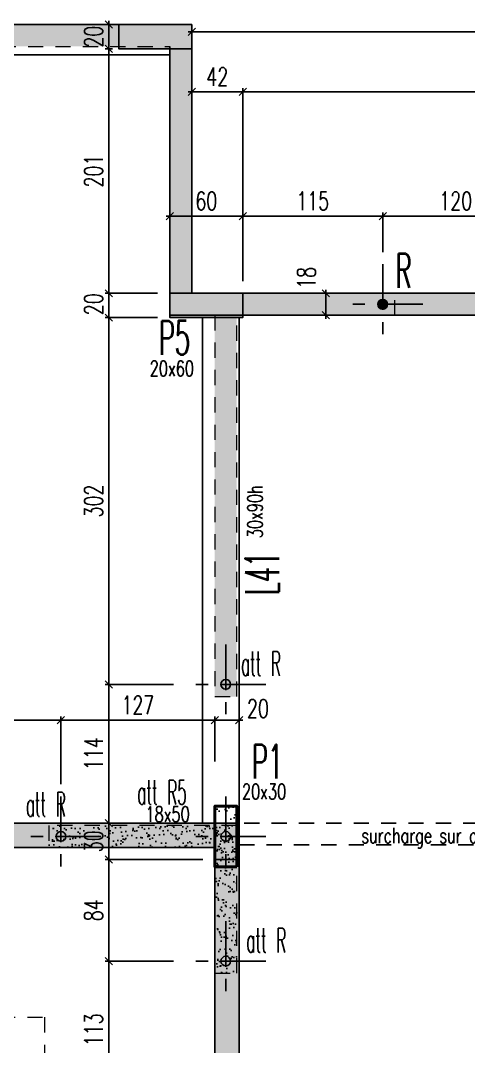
# Model space of a CAD drawing. Extents: x 308 to 437, y -199 to -146.
# Drawn here: x 409.31 to 412.99, y -173.26 to -164.83 of the extents above; entities that cross this region are included whole.
import ezdxf

# ---------------------------------------------------------------- set-up
doc = ezdxf.new("R2010")
doc.units = 0
doc.header["$LTSCALE"] = 0.5
doc.header["$MEASUREMENT"] = 0
for name, pattern in [('AXES2', [1.125, 0.75, -0.125, 0.125, -0.125]), ('CACHE', [0.375, 0.25, -0.125]), ('DISCONTINU2', [0.375, 0.25, -0.125])]:
    doc.linetypes.add(name, pattern=pattern)
doc.layers.get('DEFPOINTS').update_dxf_attribs({"linetype": 'CONTINUOUS'})
for name, color, linetype in [('AXES', 6, 'AXES2'), ('COTATION', 7, 'CONTINUOUS'), ('MURS', 3, 'CONTINUOUS'), ('POCHAGE', 254, 'CONTINUOUS'), ('POTEAUX', 1, 'CONTINUOUS'), ('POUTRES', 2, 'CONTINUOUS'), ('RAID', 1, 'CONTINUOUS'), ('RDC', 7, 'DISCONTINU2'), ('REPERAGE', 4, 'CONTINUOUS'), ('REPERE-POT', 4, 'CONTINUOUS'), ('REPERE-POUT', 4, 'CONTINUOUS'), ('REPERE-RAID', 4, 'CONTINUOUS'), ('TPFI cloisonsSAAD', 4, 'CONTINUOUS')]:
    doc.layers.add(name, color=color, linetype=linetype)
doc.layers.add('TPFI poteaux', color=1, linetype='CONTINUOUS', lineweight=40)
doc.styles.add('ROMANS8', font='romans.shx', dxfattribs={"width": 0.7})
doc.styles.get("Standard").update_dxf_attribs({"font": 'txt.shx'})
doc.dimstyles.new('COT50 cm', dxfattribs={"dimtxt": 0.15, "dimasz": 0.06, "dimexe": 0.03, "dimexo": 0.1, "dimgap": 0.05, "dimtad": 1, "dimdec": 0, "dimlfac": 100, "dimzin": 0, "dimdsep": 46, "dimtxsty": 'ROMANS8', "dimblk1": 'OBLIQUE', "dimblk2": 'OBLIQUE', "dimsah": 1, "dimcen": 0.03, "dimdle": 0.03, "dimclrt": 1, "dimadec": 0, "dimazin": 0, "dimtfac": 1, "dimtdec": 0, "dimtmove": 0, "dimatfit": 3, "dimfxl": 0, "dimtolj": 1, "dimtzin": 0, "dimlwd": -1, "dimlwe": -1, "dimarcsym": 0})
pattern_1 = [(37.5, (-167.69736, -4e-07), (-0.004409535, 0.134877664), [0, -0.1064, 0, -0.119, 0, -0.11375]), (7.5, (-167.69736, -4e-07), (0.12388437, 0.197550225), [0, -0.0574, 0, -0.0959, 0, -0.03675]), (327.5, (-167.78346, -4e-07), (0.21798993, 0.000396134), [0, -0.035, 0, -0.126, 0, -0.1645]), (317.5, (-167.78346, -4e-07), (0.21042886, 0.06143729), [0, -0.0175, 0, -0.0826, 0, -0.0945])]
pattern_2 = [(37.5, (-513.79323, 160.44126), (-0.004409535, 0.134877664), [0, -0.1064, 0, -0.119, 0, -0.11375]), (7.5, (-513.79323, 160.44126), (0.12388437, 0.197550225), [0, -0.0574, 0, -0.0959, 0, -0.03675]), (327.5, (-513.87933, 160.44126), (0.21798993, 0.000396134), [0, -0.035, 0, -0.126, 0, -0.1645]), (317.5, (-513.87933, 160.44126), (0.21042886, 0.06143729), [0, -0.0175, 0, -0.0826, 0, -0.0945])]

# ---------------------------------------------------------------- blocks, each defined once
blk = doc.blocks.new('_Oblique')
at = {"layer": 'COTATION', "color": 0, "lineweight": -2}
blk.add_line((-0.5, -0.5), (0.5, 0.5), dxfattribs=at)
blk = doc.blocks.new('*D855')
at = {"layer": 'COTATION', "color": 0, "transparency": 16777216}
for p, q in [((410.0899, -162.0222), (410.7497, -162.0222)), ((410.1199, -163.0222), (410.1199, -161.9922)), ((410.7197, -163.0222), (410.7197, -161.9922))]:
    blk.add_line(p, q, dxfattribs=at)
at = {"layer": 'DEFPOINTS', "color": 0, "transparency": 16777216}
for p in [(410.7197, -162.0222), (410.1199, -163.777), (410.7197, -164.8613)]:
    blk.add_point(p, dxfattribs=at)
at = {"layer": 'COTATION', "color": 0, "transparency": 16777216, "xscale": 0.06, "yscale": 0.06, "zscale": 0.06, "rotation": 180}
blk.add_blockref('_Oblique', (410.1199, -162.0222), dxfattribs=at)
at = {"layer": 'COTATION', "color": 0, "transparency": 16777216, "xscale": 0.06, "yscale": 0.06, "zscale": 0.06}
blk.add_blockref('_Oblique', (410.7197, -162.0222), dxfattribs=at)
at = {"layer": 'COTATION', "color": 1, "transparency": 16777216, "insert": (410.4198, -161.8972), "char_height": 0.15, "attachment_point": 5, "style": 'ROMANS8'}
blk.add_mtext('\\A1;60', dxfattribs=at)
blk = doc.blocks.new('*D856')
at = {"layer": 'COTATION', "color": 0, "transparency": 16777216}
for p, q in [((410.7199, -166.0259), (410.7199, -165.3855)), ((411.1397, -166.4155), (411.1397, -165.3855)), ((410.6899, -165.4155), (411.1697, -165.4155))]:
    blk.add_line(p, q, dxfattribs=at)
at = {"layer": 'DEFPOINTS', "color": 0, "transparency": 16777216}
for p in [(411.1397, -165.4155), (410.7199, -166.1259), (411.1397, -166.5596)]:
    blk.add_point(p, dxfattribs=at)
at = {"layer": 'COTATION', "color": 0, "transparency": 16777216, "xscale": 0.06, "yscale": 0.06, "zscale": 0.06, "rotation": 180}
blk.add_blockref('_Oblique', (410.7199, -165.4155), dxfattribs=at)
at = {"layer": 'COTATION', "color": 0, "transparency": 16777216, "xscale": 0.06, "yscale": 0.06, "zscale": 0.06}
blk.add_blockref('_Oblique', (411.1397, -165.4155), dxfattribs=at)
at = {"layer": 'COTATION', "color": 1, "transparency": 16777216, "insert": (410.9298, -165.2905), "char_height": 0.15, "attachment_point": 5, "style": 'ROMANS8'}
blk.add_mtext('\\A1;42', dxfattribs=at)
blk = doc.blocks.new('*D857')
at = {"layer": 'COTATION', "color": 0, "transparency": 16777216}
for p, q in [((411.1397, -166.4155), (411.1397, -165.3855)), ((416.9892, -166.4155), (416.9892, -165.3855)), ((411.1097, -165.4155), (417.0192, -165.4155))]:
    blk.add_line(p, q, dxfattribs=at)
at = {"layer": 'DEFPOINTS', "color": 0, "transparency": 16777216}
for p in [(416.9892, -165.4155), (411.1397, -166.5596), (416.9892, -167.0713)]:
    blk.add_point(p, dxfattribs=at)
at = {"layer": 'COTATION', "color": 0, "transparency": 16777216, "xscale": 0.06, "yscale": 0.06, "zscale": 0.06, "rotation": 180}
blk.add_blockref('_Oblique', (411.1397, -165.4155), dxfattribs=at)
at = {"layer": 'COTATION', "color": 0, "transparency": 16777216, "xscale": 0.06, "yscale": 0.06, "zscale": 0.06}
blk.add_blockref('_Oblique', (416.9892, -165.4155), dxfattribs=at)
at = {"layer": 'COTATION', "color": 1, "transparency": 16777216, "insert": (414.0644, -165.2905), "char_height": 0.15, "attachment_point": 5, "style": 'ROMANS8'}
blk.add_mtext('\\A1;585', dxfattribs=at)
blk = doc.blocks.new('*D883')
at = {"layer": 'COTATION', "color": 0, "transparency": 16777216}
for p, q in [((403.9399, -161.5963), (410.7497, -161.5963)), ((403.9699, -162.5963), (403.9699, -161.5663)), ((410.7197, -162.5963), (410.7197, -161.5663))]:
    blk.add_line(p, q, dxfattribs=at)
at = {"layer": 'DEFPOINTS', "color": 0, "transparency": 16777216}
for p in [(410.7197, -161.5963), (403.9699, -164.2028), (410.7197, -164.8613)]:
    blk.add_point(p, dxfattribs=at)
at = {"layer": 'COTATION', "color": 0, "transparency": 16777216, "xscale": 0.06, "yscale": 0.06, "zscale": 0.06, "rotation": 180}
blk.add_blockref('_Oblique', (403.9699, -161.5963), dxfattribs=at)
at = {"layer": 'COTATION', "color": 0, "transparency": 16777216, "xscale": 0.06, "yscale": 0.06, "zscale": 0.06}
blk.add_blockref('_Oblique', (410.7197, -161.5963), dxfattribs=at)
at = {"layer": 'COTATION', "color": 1, "transparency": 16777216, "insert": (407.3448, -161.4713), "char_height": 0.15, "attachment_point": 5, "style": 'ROMANS8'}
blk.add_mtext('\\A1;675', dxfattribs=at)
blk = doc.blocks.new('*D884')
at = {"layer": 'COTATION', "color": 0, "transparency": 16777216}
for p, q in [((432.9068, -165.9222), (432.9068, -164.8922)), ((410.6899, -164.9222), (432.9368, -164.9222)), ((410.7199, -164.9222), (410.7199, -164.9522))]:
    blk.add_line(p, q, dxfattribs=at)
at = {"layer": 'DEFPOINTS', "color": 0, "transparency": 16777216}
for p in [(410.7199, -164.8613), (432.9068, -164.9222), (432.9068, -167.0713)]:
    blk.add_point(p, dxfattribs=at)
at = {"layer": 'COTATION', "color": 0, "transparency": 16777216, "xscale": 0.06, "yscale": 0.06, "zscale": 0.06, "rotation": 180}
blk.add_blockref('_Oblique', (410.7199, -164.9222), dxfattribs=at)
at = {"layer": 'COTATION', "color": 0, "transparency": 16777216, "xscale": 0.06, "yscale": 0.06, "zscale": 0.06}
blk.add_blockref('_Oblique', (432.9068, -164.9222), dxfattribs=at)
at = {"layer": 'COTATION', "color": 1, "transparency": 16777216, "insert": (421.8134, -164.7972), "char_height": 0.15, "attachment_point": 5, "style": 'ROMANS8'}
blk.add_mtext('\\A1;2219', dxfattribs=at)
blk = doc.blocks.new('*D903')
at = {"layer": 'COTATION', "color": 0, "transparency": 16777216}
for p, q in [((405.6496, -164.5232), (405.6496, -163.9556)), ((410.7197, -164.7613), (410.7197, -163.9556)), ((405.6196, -163.9856), (410.7497, -163.9856))]:
    blk.add_line(p, q, dxfattribs=at)
at = {"layer": 'DEFPOINTS', "color": 0, "transparency": 16777216}
for p in [(410.7197, -163.9856), (405.6496, -164.6232), (410.7197, -164.8613)]:
    blk.add_point(p, dxfattribs=at)
at = {"layer": 'COTATION', "color": 0, "transparency": 16777216, "xscale": 0.06, "yscale": 0.06, "zscale": 0.06, "rotation": 180}
blk.add_blockref('_Oblique', (405.6496, -163.9856), dxfattribs=at)
at = {"layer": 'COTATION', "color": 0, "transparency": 16777216, "xscale": 0.06, "yscale": 0.06, "zscale": 0.06}
blk.add_blockref('_Oblique', (410.7197, -163.9856), dxfattribs=at)
at = {"layer": 'COTATION', "color": 1, "transparency": 16777216, "insert": (408.1846, -163.8606), "char_height": 0.15, "attachment_point": 5, "style": 'ROMANS8'}
blk.add_mtext('\\A1;507', dxfattribs=at)
blk = doc.blocks.new('*D904')
at = {"layer": 'COTATION', "color": 0, "transparency": 16777216}
for p, q in [((410.5399, -166.9713), (410.5399, -166.4068)), ((411.1397, -166.9713), (411.1397, -166.4068)), ((410.5099, -166.4368), (411.1697, -166.4368))]:
    blk.add_line(p, q, dxfattribs=at)
at = {"layer": 'DEFPOINTS', "color": 0, "transparency": 16777216}
for p in [(411.1397, -166.4368), (410.5399, -167.0713), (411.1397, -167.0713)]:
    blk.add_point(p, dxfattribs=at)
at = {"layer": 'COTATION', "color": 0, "transparency": 16777216, "xscale": 0.06, "yscale": 0.06, "zscale": 0.06, "rotation": 180}
blk.add_blockref('_Oblique', (410.5399, -166.4368), dxfattribs=at)
at = {"layer": 'COTATION', "color": 0, "transparency": 16777216, "xscale": 0.06, "yscale": 0.06, "zscale": 0.06}
blk.add_blockref('_Oblique', (411.1397, -166.4368), dxfattribs=at)
at = {"layer": 'COTATION', "color": 1, "transparency": 16777216, "insert": (410.8398, -166.3118), "char_height": 0.15, "attachment_point": 5, "style": 'ROMANS8'}
blk.add_mtext('\\A1;60', dxfattribs=at)
blk = doc.blocks.new('*D905')
at = {"layer": 'COTATION', "color": 0, "transparency": 16777216}
for p, q in [((411.1397, -166.9713), (411.1397, -166.4068)), ((412.2896, -166.7324), (412.2896, -166.4068)), ((411.1097, -166.4368), (412.3196, -166.4368))]:
    blk.add_line(p, q, dxfattribs=at)
at = {"layer": 'DEFPOINTS', "color": 0, "transparency": 16777216}
for p in [(412.2896, -166.4368), (412.2896, -166.8324), (411.1397, -167.0713)]:
    blk.add_point(p, dxfattribs=at)
at = {"layer": 'COTATION', "color": 0, "transparency": 16777216, "xscale": 0.06, "yscale": 0.06, "zscale": 0.06, "rotation": 180}
blk.add_blockref('_Oblique', (411.1397, -166.4368), dxfattribs=at)
at = {"layer": 'COTATION', "color": 0, "transparency": 16777216, "xscale": 0.06, "yscale": 0.06, "zscale": 0.06}
blk.add_blockref('_Oblique', (412.2896, -166.4368), dxfattribs=at)
at = {"layer": 'COTATION', "color": 1, "transparency": 16777216, "insert": (411.7146, -166.3118), "char_height": 0.15, "attachment_point": 5, "style": 'ROMANS8'}
blk.add_mtext('\\A1;115', dxfattribs=at)
blk = doc.blocks.new('*D906')
at = {"layer": 'COTATION', "color": 0, "transparency": 16777216}
for p, q in [((412.2896, -166.7324), (412.2896, -166.4068)), ((413.4896, -166.7332), (413.4896, -166.4068)), ((412.2596, -166.4368), (413.5196, -166.4368))]:
    blk.add_line(p, q, dxfattribs=at)
at = {"layer": 'DEFPOINTS', "color": 0, "transparency": 16777216}
for p in [(413.4896, -166.4368), (412.2896, -166.8324), (413.4896, -166.8332)]:
    blk.add_point(p, dxfattribs=at)
at = {"layer": 'COTATION', "color": 0, "transparency": 16777216, "xscale": 0.06, "yscale": 0.06, "zscale": 0.06, "rotation": 180}
blk.add_blockref('_Oblique', (412.2896, -166.4368), dxfattribs=at)
at = {"layer": 'COTATION', "color": 0, "transparency": 16777216, "xscale": 0.06, "yscale": 0.06, "zscale": 0.06}
blk.add_blockref('_Oblique', (413.4896, -166.4368), dxfattribs=at)
at = {"layer": 'COTATION', "color": 1, "transparency": 16777216, "insert": (412.8896, -166.3118), "char_height": 0.15, "attachment_point": 5, "style": 'ROMANS8'}
blk.add_mtext('\\A1;120', dxfattribs=at)
blk = doc.blocks.new('*D1217')
at = {"layer": 'COTATION', "color": 0, "transparency": 16777216}
for p, q in [((410.5708, -172.5613), (410.0078, -172.5613)), ((410.0378, -173.7213), (410.0378, -172.5313)), ((410.5707, -173.6913), (410.0078, -173.6913))]:
    blk.add_line(p, q, dxfattribs=at)
at = {"layer": 'DEFPOINTS', "color": 0, "transparency": 16777216}
for p in [(410.0378, -172.5613), (410.6708, -172.5613), (410.6707, -173.6913)]:
    blk.add_point(p, dxfattribs=at)
at = {"layer": 'COTATION', "color": 0, "transparency": 16777216, "xscale": 0.06, "yscale": 0.06, "zscale": 0.06}
for p, rotation in [((410.0378, -172.5613), 90), ((410.0378, -173.6913), 270)]:
    blk.add_blockref('_Oblique', p, dxfattribs=dict(at, rotation=rotation))
at = {"layer": 'COTATION', "color": 1, "transparency": 16777216, "insert": (409.9128, -173.1263), "char_height": 0.15, "attachment_point": 5, "rotation": 90, "style": 'ROMANS8'}
blk.add_mtext('\\A1;113', dxfattribs=at)
blk = doc.blocks.new('*D1218')
at = {"layer": 'COTATION', "color": 0, "transparency": 16777216}
for p, q in [((410.8099, -171.7263), (410.0078, -171.7263)), ((410.0378, -172.5913), (410.0378, -171.6963)), ((410.5708, -172.5613), (410.0078, -172.5613))]:
    blk.add_line(p, q, dxfattribs=at)
at = {"layer": 'DEFPOINTS', "color": 0, "transparency": 16777216}
for p in [(410.0378, -171.7263), (410.9099, -171.7263), (410.6708, -172.5613)]:
    blk.add_point(p, dxfattribs=at)
at = {"layer": 'COTATION', "color": 0, "transparency": 16777216, "xscale": 0.06, "yscale": 0.06, "zscale": 0.06}
for p, rotation in [((410.0378, -171.7263), 90), ((410.0378, -172.5613), 270)]:
    blk.add_blockref('_Oblique', p, dxfattribs=dict(at, rotation=rotation))
at = {"layer": 'COTATION', "color": 1, "transparency": 16777216, "insert": (409.9128, -172.1438), "char_height": 0.15, "attachment_point": 5, "rotation": 90, "style": 'ROMANS8'}
blk.add_mtext('\\A1;84', dxfattribs=at)
blk = doc.blocks.new('*D1219')
at = {"layer": 'COTATION', "color": 0, "transparency": 16777216}
for p, q in [((410.8099, -171.4263), (410.0078, -171.4263)), ((410.0378, -171.7563), (410.0378, -171.3963)), ((410.8099, -171.7263), (410.0078, -171.7263))]:
    blk.add_line(p, q, dxfattribs=at)
at = {"layer": 'DEFPOINTS', "color": 0, "transparency": 16777216}
for p in [(410.0378, -171.4263), (410.9099, -171.4263), (410.9099, -171.7263)]:
    blk.add_point(p, dxfattribs=at)
at = {"layer": 'COTATION', "color": 0, "transparency": 16777216, "xscale": 0.06, "yscale": 0.06, "zscale": 0.06}
for p, rotation in [((410.0378, -171.4263), 90), ((410.0378, -171.7263), 270)]:
    blk.add_blockref('_Oblique', p, dxfattribs=dict(at, rotation=rotation))
at = {"layer": 'COTATION', "color": 1, "transparency": 16777216, "insert": (409.9128, -171.5763), "char_height": 0.15, "attachment_point": 5, "rotation": 90, "style": 'ROMANS8'}
blk.add_mtext('\\A1;30', dxfattribs=at)
blk = doc.blocks.new('*D1220')
at = {"layer": 'COTATION', "color": 0, "transparency": 16777216}
for p, q in [((410.5708, -170.2863), (410.0078, -170.2863)), ((410.0378, -171.4563), (410.0378, -170.2563)), ((410.8099, -171.4263), (410.0078, -171.4263))]:
    blk.add_line(p, q, dxfattribs=at)
at = {"layer": 'DEFPOINTS', "color": 0, "transparency": 16777216}
for p in [(410.0378, -170.2863), (410.6708, -170.2863), (410.9099, -171.4263)]:
    blk.add_point(p, dxfattribs=at)
at = {"layer": 'COTATION', "color": 0, "transparency": 16777216, "xscale": 0.06, "yscale": 0.06, "zscale": 0.06}
for p, rotation in [((410.0378, -170.2863), 90), ((410.0378, -171.4263), 270)]:
    blk.add_blockref('_Oblique', p, dxfattribs=dict(at, rotation=rotation))
at = {"layer": 'COTATION', "color": 1, "transparency": 16777216, "insert": (409.9128, -170.8563), "char_height": 0.15, "attachment_point": 5, "rotation": 90, "style": 'ROMANS8'}
blk.add_mtext('\\A1;114', dxfattribs=at)
blk = doc.blocks.new('*D1221')
at = {"layer": 'COTATION', "color": 0, "transparency": 16777216}
for p, q in [((410.0378, -170.3163), (410.0378, -167.2413)), ((410.4397, -167.2713), (410.0078, -167.2713)), ((410.5708, -170.2863), (410.0078, -170.2863))]:
    blk.add_line(p, q, dxfattribs=at)
at = {"layer": 'DEFPOINTS', "color": 0, "transparency": 16777216}
for p in [(410.0378, -167.2713), (410.5397, -167.2713), (410.6708, -170.2863)]:
    blk.add_point(p, dxfattribs=at)
at = {"layer": 'COTATION', "color": 0, "transparency": 16777216, "xscale": 0.06, "yscale": 0.06, "zscale": 0.06}
for p, rotation in [((410.0378, -167.2713), 90), ((410.0378, -170.2863), 270)]:
    blk.add_blockref('_Oblique', p, dxfattribs=dict(at, rotation=rotation))
at = {"layer": 'COTATION', "color": 1, "transparency": 16777216, "insert": (409.9128, -168.7788), "char_height": 0.15, "attachment_point": 5, "rotation": 90, "style": 'ROMANS8'}
blk.add_mtext('\\A1;302', dxfattribs=at)
blk = doc.blocks.new('*D1222')
at = {"layer": 'COTATION', "color": 0, "transparency": 16777216}
for p, q in [((410.4397, -167.0713), (410.0078, -167.0713)), ((410.0378, -167.3013), (410.0378, -167.0413)), ((410.4397, -167.2713), (410.0078, -167.2713))]:
    blk.add_line(p, q, dxfattribs=at)
at = {"layer": 'DEFPOINTS', "color": 0, "transparency": 16777216}
for p in [(410.0378, -167.0713), (410.5397, -167.0713), (410.5397, -167.2713)]:
    blk.add_point(p, dxfattribs=at)
at = {"layer": 'COTATION', "color": 0, "transparency": 16777216, "xscale": 0.06, "yscale": 0.06, "zscale": 0.06}
for p, rotation in [((410.0378, -167.0713), 90), ((410.0378, -167.2713), 270)]:
    blk.add_blockref('_Oblique', p, dxfattribs=dict(at, rotation=rotation))
at = {"layer": 'COTATION', "color": 1, "transparency": 16777216, "insert": (409.9128, -167.1613), "char_height": 0.15, "attachment_point": 5, "rotation": 90, "style": 'ROMANS8'}
blk.add_mtext('\\A1;20', dxfattribs=at)
blk = doc.blocks.new('*D1223')
at = {"layer": 'COTATION', "color": 0, "transparency": 16777216}
for p, q in [((410.0676, -165.0613), (410.0078, -165.0613)), ((410.0378, -167.1013), (410.0378, -165.0313)), ((410.4397, -167.0713), (410.0078, -167.0713))]:
    blk.add_line(p, q, dxfattribs=at)
at = {"layer": 'DEFPOINTS', "color": 0, "transparency": 16777216}
for p in [(410.0378, -165.0613), (410.1676, -165.0613), (410.5397, -167.0713)]:
    blk.add_point(p, dxfattribs=at)
at = {"layer": 'COTATION', "color": 0, "transparency": 16777216, "xscale": 0.06, "yscale": 0.06, "zscale": 0.06}
for p, rotation in [((410.0378, -165.0613), 90), ((410.0378, -167.0713), 270)]:
    blk.add_blockref('_Oblique', p, dxfattribs=dict(at, rotation=rotation))
at = {"layer": 'COTATION', "color": 1, "transparency": 16777216, "insert": (409.9128, -166.0663), "char_height": 0.15, "attachment_point": 5, "rotation": 90, "style": 'ROMANS8'}
blk.add_mtext('\\A1;201', dxfattribs=at)
blk = doc.blocks.new('*D1224')
at = {"layer": 'COTATION', "color": 0, "transparency": 16777216}
for p, q in [((410.0676, -164.8613), (410.0078, -164.8613)), ((410.0378, -165.0913), (410.0378, -164.8313)), ((410.0676, -165.0613), (410.0078, -165.0613))]:
    blk.add_line(p, q, dxfattribs=at)
at = {"layer": 'DEFPOINTS', "color": 0, "transparency": 16777216}
for p in [(410.0378, -164.8613), (410.1676, -164.8613), (410.1676, -165.0613)]:
    blk.add_point(p, dxfattribs=at)
at = {"layer": 'COTATION', "color": 0, "transparency": 16777216, "xscale": 0.06, "yscale": 0.06, "zscale": 0.06}
for p, rotation in [((410.0378, -164.8613), 90), ((410.0378, -165.0613), 270)]:
    blk.add_blockref('_Oblique', p, dxfattribs=dict(at, rotation=rotation))
at = {"layer": 'COTATION', "color": 1, "transparency": 16777216, "insert": (409.9128, -164.9613), "char_height": 0.15, "attachment_point": 5, "rotation": 90, "style": 'ROMANS8'}
blk.add_mtext('\\A1;20', dxfattribs=at)
blk = doc.blocks.new('*D1323')
at = {"layer": 'COTATION', "color": 0, "transparency": 16777216}
for p, q in [((408.4497, -170.5813), (409.6746, -170.5813)), ((408.4797, -171.3463), (408.4797, -170.5513)), ((409.6446, -171.1074), (409.6446, -170.5513))]:
    blk.add_line(p, q, dxfattribs=at)
at = {"layer": 'DEFPOINTS', "color": 0, "transparency": 16777216}
for p in [(409.6446, -170.5813), (409.6446, -171.2074), (408.4797, -171.4463)]:
    blk.add_point(p, dxfattribs=at)
at = {"layer": 'COTATION', "color": 0, "transparency": 16777216, "xscale": 0.06, "yscale": 0.06, "zscale": 0.06, "rotation": 180}
blk.add_blockref('_Oblique', (408.4797, -170.5813), dxfattribs=at)
at = {"layer": 'COTATION', "color": 0, "transparency": 16777216, "xscale": 0.06, "yscale": 0.06, "zscale": 0.06}
blk.add_blockref('_Oblique', (409.6446, -170.5813), dxfattribs=at)
at = {"layer": 'COTATION', "color": 1, "transparency": 16777216, "insert": (409.0621, -170.4563), "char_height": 0.15, "attachment_point": 5, "style": 'ROMANS8'}
blk.add_mtext('\\A1;116', dxfattribs=at)
blk = doc.blocks.new('*D1324')
at = {"layer": 'COTATION', "color": 0, "transparency": 16777216}
for p, q in [((409.6146, -170.5813), (410.9397, -170.5813)), ((409.6446, -171.1074), (409.6446, -170.5513)), ((410.9097, -170.9211), (410.9097, -170.5513))]:
    blk.add_line(p, q, dxfattribs=at)
at = {"layer": 'DEFPOINTS', "color": 0, "transparency": 16777216}
for p in [(410.9097, -170.5813), (410.9097, -171.0211), (409.6446, -171.2074)]:
    blk.add_point(p, dxfattribs=at)
at = {"layer": 'COTATION', "color": 0, "transparency": 16777216, "xscale": 0.06, "yscale": 0.06, "zscale": 0.06, "rotation": 180}
blk.add_blockref('_Oblique', (409.6446, -170.5813), dxfattribs=at)
at = {"layer": 'COTATION', "color": 0, "transparency": 16777216, "xscale": 0.06, "yscale": 0.06, "zscale": 0.06}
blk.add_blockref('_Oblique', (410.9097, -170.5813), dxfattribs=at)
at = {"layer": 'COTATION', "color": 1, "transparency": 16777216, "insert": (410.2771, -170.4563), "char_height": 0.15, "attachment_point": 5, "style": 'ROMANS8'}
blk.add_mtext('\\A1;127', dxfattribs=at)
blk = doc.blocks.new('*D1595')
at = {"layer": 'COTATION', "color": 0, "transparency": 16777216}
for p, q in [((410.8797, -170.5813), (411.1397, -170.5813)), ((410.9097, -170.9211), (410.9097, -170.5513)), ((411.1097, -170.79), (411.1097, -170.5513))]:
    blk.add_line(p, q, dxfattribs=at)
at = {"layer": 'DEFPOINTS', "color": 0, "transparency": 16777216}
for p in [(411.1097, -170.5813), (411.1097, -170.89), (410.9097, -171.0211)]:
    blk.add_point(p, dxfattribs=at)
at = {"layer": 'COTATION', "color": 0, "transparency": 16777216, "xscale": 0.06, "yscale": 0.06, "zscale": 0.06, "rotation": 180}
blk.add_blockref('_Oblique', (410.9097, -170.5813), dxfattribs=at)
at = {"layer": 'COTATION', "color": 0, "transparency": 16777216, "xscale": 0.06, "yscale": 0.06, "zscale": 0.06}
blk.add_blockref('_Oblique', (411.1097, -170.5813), dxfattribs=at)
at = {"layer": 'COTATION', "color": 1, "transparency": 16777216, "insert": (411.264, -170.4849), "char_height": 0.15, "attachment_point": 5, "style": 'ROMANS8'}
blk.add_mtext('\\A1;20', dxfattribs=at)
blk = doc.blocks.new('*D1601')
at = {"layer": 'COTATION', "color": 0, "transparency": 16777216}
for p, q in [((411.6243, -167.0713), (411.8513, -167.0713)), ((411.8213, -167.2813), (411.8213, -167.0413)), ((411.6243, -167.2513), (411.8513, -167.2513))]:
    blk.add_line(p, q, dxfattribs=at)
at = {"layer": 'DEFPOINTS', "color": 0, "transparency": 16777216}
for p in [(411.5243, -167.0713), (411.8213, -167.0713), (411.5243, -167.2513)]:
    blk.add_point(p, dxfattribs=at)
at = {"layer": 'COTATION', "color": 0, "transparency": 16777216, "xscale": 0.06, "yscale": 0.06, "zscale": 0.06}
for p, rotation in [((411.8213, -167.0713), 90), ((411.8213, -167.2513), 270)]:
    blk.add_blockref('_Oblique', p, dxfattribs=dict(at, rotation=rotation))
at = {"layer": 'COTATION', "color": 1, "transparency": 16777216, "insert": (411.6629, -166.9442), "char_height": 0.15, "attachment_point": 5, "rotation": 90, "style": 'ROMANS8'}
blk.add_mtext('\\A1;18', dxfattribs=at)
blk = doc.blocks.new('A$C6B096A38')
at = {"layer": 'POCHAGE'}
h = blk.add_hatch(dxfattribs=at)
h.set_pattern_fill('AR-SAND', color=0, scale=0.07)
h.set_pattern_definition(pattern_2)
h.paths.add_polyline_path([(66.2938, -6.63), (64.6238, -6.63), (64.6238, -4.42), (59.4538, -4.42), (59.4538, -4.6), (64.4438, -4.6), (64.4438, -6.81), (64.8138, -6.81), (64.8138, -9.945), (64.9938, -9.945), (64.9938, -6.81), (66.2938, -6.81)])
h = blk.add_hatch(dxfattribs=at)
h.set_pattern_fill('AR-SAND', color=0, scale=0.07)
h.set_pattern_definition(pattern_2)
h.paths.add_polyline_path([(64.9938, -11.005), (63.4488, -11.005), (63.4488, -11.185), (64.8138, -11.185), (64.8138, -12.22), (64.9938, -12.22)])
at = {"layer": 'AXES', "color": 1}
for p, q in [((66.1938, -6.3911), (66.1938, -7.0489)), ((66.5226, -6.72), (65.8649, -6.72)), ((64.9038, -9.5161), (64.9038, -10.1739)), ((65.2327, -9.845), (64.5749, -9.845)), ((63.5487, -10.7661), (63.5487, -11.4239)), ((64.904, -10.7661), (64.904, -11.4239)), ((63.8776, -11.095), (63.2198, -11.095)), ((65.2329, -11.095), (64.5752, -11.095)), ((64.9038, -11.7911), (64.9038, -12.4489)), ((65.2327, -12.12), (64.5749, -12.12))]:
    blk.add_line(p, q, dxfattribs=at)
at = {"layer": 'RAID'}
for centre in [(66.1938, -6.72), (64.9038, -9.845), (63.5487, -11.095), (64.904, -11.095), (64.9038, -12.12)]:
    blk.add_circle(centre, 0.04, dxfattribs=at)
at = {"layer": 'RDC', "linetype": 'CACHE', "lineweight": 15}
for points in [[(64.9938, -9.945), (64.9938, -6.81), (66.2938, -6.81), (66.2938, -6.63), (64.6238, -6.63), (64.6238, -4.42), (59.4538, -4.42), (59.4538, -4.6), (64.4438, -4.6), (64.4438, -6.81), (64.8138, -6.81), (64.8138, -9.945)], [(64.9938, -11.005), (63.4488, -11.005), (63.4488, -11.185), (64.8138, -11.185), (64.8138, -12.22), (64.9938, -12.22)]]:
    blk.add_lwpolyline(points, close=True, dxfattribs=at)

msp = doc.modelspace()

# ---------------------------------------------------------------- hatches: boundary and pattern name
at = {"layer": 'POCHAGE'}
h = msp.add_hatch(color=256, dxfattribs=at)
h.dxf.hatch_style = 1
h.paths.add_polyline_path([(410.7199, -165.0613), (410.5399, -165.0613), (410.5399, -167.0713), (410.7199, -167.0713)])
h = msp.add_hatch(color=256, dxfattribs=at)
h.dxf.hatch_style = 1
h.paths.add_polyline_path([(417.1697, -167.2513), (419.7435, -167.2513), (419.7435, -171.2063), (419.9235, -171.2063), (419.9235, -167.2513), (425.8271, -167.2513), (425.8269, -171.5463), (426.0066, -171.5463), (426.0068, -167.2513), (432.7268, -167.2513), (432.7265, -173.6563), (429.5974, -173.6563), (429.5974, -173.8363), (432.9065, -173.8363), (432.9068, -167.0713), (411.1397, -167.0713), (411.1397, -167.2513), (416.9894, -167.2513), (416.9897, -171.7127), (417.1697, -171.7126), (417.1697, -170.0005), (418.3669, -170.0005), (418.3669, -171.7263), (418.5469, -171.7263), (418.5469, -169.8205), (417.1697, -169.8205)])
edge = h.paths.add_edge_path(flags=16)
edge.add_arc((417.0797, -167.1698), 0.04, 0, 360)
edge = h.paths.add_edge_path(flags=16)
edge.add_arc((417.0797, -169.9105), 0.04, 0, 360)
edge = h.paths.add_edge_path(flags=16)
edge.add_arc((417.0797, -170.0605), 0.04, 0, 360)
edge = h.paths.add_edge_path(flags=16)
edge.add_arc((418.4565, -169.9105), 0.04, 0, 360)
edge = h.paths.add_edge_path(flags=16)
edge.add_arc((417.0797, -171.2605), 0.04, 0, 360)
edge = h.paths.add_edge_path(flags=16)
edge.add_arc((419.8334, -167.1693), 0.04, 0, 360)
edge = h.paths.add_edge_path(flags=16)
edge.add_arc((413.4896, -167.1621), 0.04, 0, 360)
edge = h.paths.add_edge_path(flags=16)
edge.add_arc((412.2896, -167.1613), 0.04, 0, 360)
edge = h.paths.add_edge_path(flags=16)
edge.add_arc((425.9068, -167.1706), 0.04, 0, 360)
edge = h.paths.add_edge_path(flags=16)
edge.add_arc((432.8115, -167.1712), 0.04, 0, 360)
edge = h.paths.add_edge_path(flags=16)
edge.add_arc((432.8069, -173.7363), 0.04, 0, 360)
h = msp.add_hatch(color=256, dxfattribs=at)
h.dxf.hatch_style = 1
h.paths.add_polyline_path([(411.1099, -171.4263), (404.0096, -171.4263), (404.0096, -171.6263), (410.9099, -171.6263), (410.9099, -176.8795), (404.0115, -176.8795), (404.0115, -177.0795), (411.1099, -177.0795)])
h = msp.add_hatch(dxfattribs=at)
h.set_pattern_fill('AR-SAND', color=0, scale=0.07)
h.set_pattern_definition(pattern_1)
h.paths.add_polyline_path([(409.5447, -171.4463), (409.5447, -171.6263), (410.9097, -171.6263), (410.9097, -172.6613), (411.0897, -172.6613), (411.0897, -171.4463)])
h = msp.add_hatch(dxfattribs=at)
h.set_pattern_fill('AR-SAND', color=0, scale=0.07)
h.set_pattern_definition(pattern_1)
h.paths.add_polyline_path([(409.5447, -171.4463), (409.5447, -171.6263), (410.9097, -171.6263), (410.9097, -172.6613), (411.0897, -172.6613), (411.0897, -171.4463)])
h = msp.add_hatch(dxfattribs=at)
h.set_pattern_fill('AR-SAND', color=0, scale=0.07)
h.set_pattern_definition(pattern_1)
h.paths.add_polyline_path([(409.5447, -171.4463), (409.5447, -171.6263), (410.9097, -171.6263), (410.9097, -172.6613), (411.0897, -172.6613), (411.0897, -171.4463)])
h = msp.add_hatch(dxfattribs=at)
h.set_pattern_fill('AR-SAND', color=0, scale=0.07)
h.set_pattern_definition(pattern_1)
h.paths.add_polyline_path([(409.5447, -171.4463), (409.5447, -171.6263), (410.9097, -171.6263), (410.9097, -172.6613), (411.0897, -172.6613), (411.0897, -171.4463)])
h = msp.add_hatch(dxfattribs=at)
h.set_pattern_fill('AR-SAND', color=0, scale=0.07)
h.set_pattern_definition(pattern_1)
h.paths.add_polyline_path([(409.5447, -171.4463), (409.5447, -171.6263), (410.9097, -171.6263), (410.9097, -172.6613), (411.0897, -172.6613), (411.0897, -171.4463)])
h = msp.add_hatch(dxfattribs=at)
h.set_pattern_fill('AR-SAND', color=0, scale=0.07)
h.set_pattern_definition(pattern_1)
h.paths.add_polyline_path([(409.5447, -171.4463), (409.5447, -171.6263), (410.9097, -171.6263), (410.9097, -172.6613), (411.0897, -172.6613), (411.0897, -171.4463)])
h = msp.add_hatch(dxfattribs=at)
h.set_pattern_fill('AR-SAND', color=0, scale=0.07)
h.set_pattern_definition(pattern_1)
h.paths.add_polyline_path([(409.5447, -171.4463), (409.5447, -171.6263), (410.9097, -171.6263), (410.9097, -172.6613), (411.0897, -172.6613), (411.0897, -171.4463)])
h = msp.add_hatch(dxfattribs=at)
h.set_pattern_fill('AR-SAND', color=0, scale=0.07)
h.set_pattern_definition(pattern_1)
h.paths.add_polyline_path([(409.5447, -171.4463), (409.5447, -171.6263), (410.9097, -171.6263), (410.9097, -172.6613), (411.0897, -172.6613), (411.0897, -171.4463)])
h = msp.add_hatch(dxfattribs=at)
h.set_pattern_fill('AR-SAND', color=0, scale=0.07)
h.set_pattern_definition(pattern_1)
h.paths.add_polyline_path([(409.5447, -171.4463), (409.5447, -171.6263), (410.9097, -171.6263), (410.9097, -172.6613), (411.0897, -172.6613), (411.0897, -171.4463)])
h = msp.add_hatch(dxfattribs=at)
h.set_pattern_fill('AR-SAND', color=0, scale=0.07)
h.set_pattern_definition(pattern_1)
h.paths.add_polyline_path([(409.5447, -171.4463), (409.5447, -171.6263), (410.9097, -171.6263), (410.9097, -172.6613), (411.0897, -172.6613), (411.0897, -171.4463)])
h = msp.add_hatch(dxfattribs=at)
h.set_pattern_fill('AR-SAND', color=0, scale=0.07)
h.set_pattern_definition(pattern_1)
h.paths.add_polyline_path([(409.5447, -171.4463), (409.5447, -171.6263), (410.9097, -171.6263), (410.9097, -172.6613), (411.0897, -172.6613), (411.0897, -171.4463)])
h = msp.add_hatch(dxfattribs=at)
h.set_pattern_fill('AR-SAND', color=0, scale=0.07)
h.set_pattern_definition(pattern_1)
h.paths.add_polyline_path([(409.5447, -171.4463), (409.5447, -171.6263), (410.9097, -171.6263), (410.9097, -172.6613), (411.0897, -172.6613), (411.0897, -171.4463)])
h = msp.add_hatch(dxfattribs=at)
h.set_pattern_fill('AR-SAND', color=0, scale=0.07)
h.set_pattern_definition(pattern_1)
h.paths.add_polyline_path([(409.5447, -171.4463), (409.5447, -171.6263), (410.9097, -171.6263), (410.9097, -172.6613), (411.0897, -172.6613), (411.0897, -171.4463)])
h = msp.add_hatch(dxfattribs=at)
h.set_pattern_fill('AR-SAND', color=0, scale=0.07)
h.set_pattern_definition(pattern_1)
h.paths.add_polyline_path([(409.5447, -171.4463), (409.5447, -171.6263), (410.9097, -171.6263), (410.9097, -172.6613), (411.0897, -172.6613), (411.0897, -171.4463)])
h = msp.add_hatch(dxfattribs=at)
h.set_pattern_fill('AR-SAND', color=0, scale=0.07)
h.set_pattern_definition(pattern_1)
h.paths.add_polyline_path([(409.5447, -171.4463), (409.5447, -171.6263), (410.9097, -171.6263), (410.9097, -172.6613), (411.0897, -172.6613), (411.0897, -171.4463)])
h = msp.add_hatch(dxfattribs=at)
h.set_pattern_fill('AR-SAND', color=0, scale=0.07)
h.set_pattern_definition(pattern_1)
h.paths.add_polyline_path([(409.5447, -171.4463), (409.5447, -171.6263), (410.9097, -171.6263), (410.9097, -172.6613), (411.0897, -172.6613), (411.0897, -171.4463)])
h = msp.add_hatch(dxfattribs=at)
h.set_pattern_fill('AR-SAND', color=0, scale=0.07)
h.set_pattern_definition(pattern_1)
h.paths.add_polyline_path([(409.5447, -171.4463), (409.5447, -171.6263), (410.9097, -171.6263), (410.9097, -172.6613), (411.0897, -172.6613), (411.0897, -171.4463)])
h = msp.add_hatch(dxfattribs=at)
h.set_pattern_fill('AR-SAND', color=0, scale=0.07)
h.set_pattern_definition(pattern_1)
h.paths.add_polyline_path([(409.5447, -171.4463), (409.5447, -171.6263), (410.9097, -171.6263), (410.9097, -172.6613), (411.0897, -172.6613), (411.0897, -171.4463)])
h = msp.add_hatch(dxfattribs=at)
h.set_pattern_fill('AR-SAND', color=0, scale=0.07)
h.set_pattern_definition(pattern_1)
h.paths.add_polyline_path([(409.5447, -171.4463), (409.5447, -171.6263), (410.9097, -171.6263), (410.9097, -172.6613), (411.0897, -172.6613), (411.0897, -171.4463)])
h = msp.add_hatch(dxfattribs=at)
h.set_pattern_fill('AR-SAND', color=0, scale=0.07)
h.set_pattern_definition(pattern_1)
h.paths.add_polyline_path([(409.5447, -171.4463), (409.5447, -171.6263), (410.9097, -171.6263), (410.9097, -172.6613), (411.0897, -172.6613), (411.0897, -171.4463)])
h = msp.add_hatch(dxfattribs=at)
h.set_pattern_fill('AR-SAND', color=0, scale=0.07)
h.set_pattern_definition(pattern_1)
h.paths.add_polyline_path([(409.5447, -171.4463), (409.5447, -171.6263), (410.9097, -171.6263), (410.9097, -172.6613), (411.0897, -172.6613), (411.0897, -171.4463)])
h = msp.add_hatch(dxfattribs=at)
h.set_pattern_fill('AR-SAND', color=0, scale=0.07)
h.set_pattern_definition(pattern_1)
h.paths.add_polyline_path([(409.5447, -171.4463), (409.5447, -171.6263), (410.9097, -171.6263), (410.9097, -172.6613), (411.0897, -172.6613), (411.0897, -171.4463)])
h = msp.add_hatch(dxfattribs=at)
h.set_pattern_fill('AR-SAND', color=0, scale=0.07)
h.set_pattern_definition(pattern_1)
h.paths.add_polyline_path([(409.5447, -171.4463), (409.5447, -171.6263), (410.9097, -171.6263), (410.9097, -172.6613), (411.0897, -172.6613), (411.0897, -171.4463)])
h = msp.add_hatch(dxfattribs=at)
h.set_pattern_fill('AR-SAND', color=0, scale=0.07)
h.set_pattern_definition(pattern_1)
h.paths.add_polyline_path([(409.5447, -171.4463), (409.5447, -171.6263), (410.9097, -171.6263), (410.9097, -172.6613), (411.0897, -172.6613), (411.0897, -171.4463)])
h = msp.add_hatch(dxfattribs=at)
h.set_pattern_fill('AR-SAND', color=0, scale=0.07)
h.set_pattern_definition(pattern_1)
h.paths.add_polyline_path([(409.5447, -171.4463), (409.5447, -171.6263), (410.9097, -171.6263), (410.9097, -172.6613), (411.0897, -172.6613), (411.0897, -171.4463)])
h = msp.add_hatch(dxfattribs=at)
h.set_pattern_fill('AR-SAND', color=0, scale=0.07)
h.set_pattern_definition(pattern_1)
h.paths.add_polyline_path([(409.5447, -171.4463), (409.5447, -171.6263), (410.9097, -171.6263), (410.9097, -172.6613), (411.0897, -172.6613), (411.0897, -171.4463)])
h = msp.add_hatch(dxfattribs=at)
h.set_pattern_fill('AR-SAND', color=0, scale=0.07)
h.set_pattern_definition(pattern_1)
h.paths.add_polyline_path([(409.5447, -171.4463), (409.5447, -171.6263), (410.9097, -171.6263), (410.9097, -172.6613), (411.0897, -172.6613), (411.0897, -171.4463)])
h = msp.add_hatch(dxfattribs=at)
h.set_pattern_fill('AR-SAND', color=0, scale=0.07)
h.set_pattern_definition(pattern_1)
h.paths.add_polyline_path([(409.5447, -171.4463), (409.5447, -171.6263), (410.9097, -171.6263), (410.9097, -172.6613), (411.0897, -172.6613), (411.0897, -171.4463)])
h = msp.add_hatch(dxfattribs=at)
h.set_pattern_fill('AR-SAND', color=0, scale=0.07)
h.set_pattern_definition(pattern_1)
h.paths.add_polyline_path([(409.5447, -171.4463), (409.5447, -171.6263), (410.9097, -171.6263), (410.9097, -172.6613), (411.0897, -172.6613), (411.0897, -171.4463)])
at = {"layer": 'POTEAUX'}
h = msp.add_hatch(color=256, dxfattribs=at)
h.dxf.hatch_style = 1
h.paths.add_polyline_path([(410.1199, -164.8613), (410.7199, -164.8613), (410.7199, -165.0613), (410.1199, -165.0613)])
h = msp.add_hatch(color=256, dxfattribs=at)
h.dxf.hatch_style = 1
h.paths.add_polyline_path([(410.5399, -167.0713), (411.1397, -167.0713), (411.1397, -167.2713), (410.5399, -167.2713)])
h = msp.add_hatch(color=256, dxfattribs=at)
h.dxf.hatch_style = 1
h.paths.add_polyline_path([(411.1099, -171.4263), (411.1099, -171.7263), (410.9099, -171.7263), (410.9099, -171.4263)])
at = {"layer": 'RAID'}
msp.add_hatch(color=256, dxfattribs=at).paths.add_polyline_path([(412.3296, -167.1613, 1), (412.2496, -167.1613, 1)])
h = msp.add_hatch(dxfattribs=at)
h.set_pattern_fill('AR-SAND', color=256, scale=0.07)
h.set_pattern_definition([(37.5, (86.81095, -6.645), (-0.004409535, 0.134877664), [0, -0.1064, 0, -0.119, 0, -0.11375]), (7.5, (86.81095, -6.645), (0.12388437, 0.197550225), [0, -0.0574, 0, -0.0959, 0, -0.03675]), (327.5, (86.72485, -6.645), (0.21798993, 0.000396134), [0, -0.035, 0, -0.126, 0, -0.1645]), (317.5, (86.72485, -6.645), (0.21042886, 0.06143729), [0, -0.0175, 0, -0.0826, 0, -0.0945])])
h.paths.add_polyline_path([(411.0902, -171.7863), (410.9101, -171.7863), (410.9101, -171.2863), (411.0902, -171.2863)])

# ---------------------------------------------------------------- linework, layer by layer
at = {"layer": 'MURS'}
for p, q in [((410.7199, -164.8613), (410.7199, -167.0713)), ((410.5399, -165.0413), (410.5399, -167.2513)), ((410.7199, -167.0713), (432.9068, -167.0713)), ((410.5399, -167.2513), (416.9894, -167.2513))]:
    msp.add_line(p, q, dxfattribs=at)
msp.add_lwpolyline([(404.0097, -177.0795), (411.1099, -177.0795), (411.1099, -171.4263), (404.0096, -171.4263), (404.0096, -171.6263), (410.9099, -171.6263), (410.9099, -176.8795)], dxfattribs=at)
at = {"layer": 'POTEAUX'}
for points in [[(410.1199, -164.8613), (410.7199, -164.8613), (410.7199, -165.0613), (410.1199, -165.0613)], [(410.5399, -167.0713), (411.1397, -167.0713), (411.1397, -167.2713), (410.5399, -167.2713)], [(411.1099, -171.4263), (411.1099, -171.7263), (410.9099, -171.7263), (410.9099, -171.4263)]]:
    msp.add_lwpolyline(points, close=True, dxfattribs=at)
at = {"layer": 'POUTRES'}
for p, q in [((404.2099, -164.8613), (410.1199, -164.8613)), ((404.2099, -165.1113), (410.5399, -165.1113))]:
    msp.add_line(p, q, dxfattribs=at)
for points in [[(410.8097, -167.2713), (410.8097, -171.4263)], [(411.1097, -167.2713), (411.1097, -171.4263)]]:
    msp.add_lwpolyline(points, dxfattribs=at)
at = {"layer": 'RAID'}
msp.add_circle((412.2896, -167.1613), 0.04, dxfattribs=at)
at = {"layer": 'RDC', "linetype": 'CACHE', "lineweight": 15}
msp.add_lwpolyline([(403.969, -171.6234), (403.969, -173.0234), (409.509, -173.0234), (409.509, -182.0891)], dxfattribs=at)
at = {"layer": 'TPFI cloisonsSAAD', "linetype": 'CACHE'}
msp.add_lwpolyline([(411.1099, -171.6063), (414.6959, -171.6063), (414.6959, -173.8063), (416.9894, -173.8063), (416.9894, -178.0863), (419.9235, -178.0863), (419.9235, -173.8063), (425.8266, -173.8063), (425.8266, -173.6263), (419.2136, -173.6263), (419.2136, -173.8063), (419.7435, -173.8063), (419.7435, -177.9063), (417.1697, -177.9063), (417.1697, -173.8063), (417.6999, -173.8063), (417.6999, -173.6263), (417.1697, -173.6263), (417.1697, -172.3126), (416.9894, -172.3126), (416.9894, -173.6263), (414.8759, -173.6263), (414.8759, -171.4263), (411.1099, -171.4263)], dxfattribs=at)
at = {"layer": 'TPFI poteaux'}
msp.add_lwpolyline([(411.0902, -171.7863), (410.9101, -171.7863), (410.9101, -171.2863), (411.0902, -171.2863)], close=True, dxfattribs=at)

# ---------------------------------------------------------------- block references
at = {"layer": 'RDC'}
msp.add_blockref('A$C6B096A38', (346.0959, -160.4413), dxfattribs=at)

# ---------------------------------------------------------------- texts
at = {"layer": 'REPERAGE', "color": 1, "style": 'ROMANS8', "width": 0.7}
msp.add_text(' 30x90h ', height=0.125, rotation=90, dxfattribs=at).set_placement((411.3022, -169.1443))
msp.add_text('surcharge sur dalle 300kg/ml', height=0.125, dxfattribs=at).set_placement((412.1141, -171.591))
at = {"layer": 'REPERE-POT', "color": 4, "width": 0.519}
for s, p in [('P5', (410.45, -167.5766)), ('P1', (411.2148, -171.0611))]:
    msp.add_text(s, height=0.28, dxfattribs=at).set_placement(p)
at = {"layer": 'REPERE-POT', "color": 1, "style": 'ROMANS8', "width": 0.7}
for s, p in [('20x60', (410.3745, -167.7515)), ('20x30', (411.1329, -171.2299))]:
    msp.add_text(s, height=0.125, dxfattribs=at).set_placement(p)
at = {"layer": 'REPERE-POUT', "width": 0.519}
msp.add_text('L41', height=0.28, rotation=90, dxfattribs=at).set_placement((411.4398, -169.5509))
at = {"layer": 'REPERE-RAID', "color": 4}
for s, height, width, p in [('R', 0.28, 0.519, (412.3949, -167.0252)), ('att R', 0.2, 0.45, (411.1259, -170.2148)), ('att R5', 0.2, 0.45, (410.2737, -171.2739)), ('att R', 0.2, 0.45, (409.3579, -171.3731)), ('att R', 0.2, 0.45, (411.1695, -172.4898))]:
    msp.add_text(s, height=height, dxfattribs=dict(at, width=width)).set_placement(p)
at = {"layer": 'REPERE-RAID', "color": 1, "style": 'ROMANS8', "width": 0.7}
msp.add_text('18x50', height=0.125, dxfattribs=at).set_placement((410.3397, -171.416))

# ---------------------------------------------------------------- dimensions: what is measured, and where the dimension line sits
at = {"layer": 'COTATION'}
for base, p1, p2, picture, middle in [((410.7197, -161.5963), (403.9699, -164.2028), (410.7197, -164.8613), '*D883', (407.3448, -161.4713)), ((410.7197, -162.0222), (410.1199, -163.777), (410.7197, -164.8613), '*D855', (410.4198, -161.8972)), ((410.7197, -163.9856), (405.6496, -164.6232), (410.7197, -164.8613), '*D903', (408.1846, -163.8606)), ((416.9892, -165.4155), (411.1397, -166.5596), (416.9892, -167.0713), '*D857', (414.0644, -165.2905)), ((412.2896, -166.4368), (411.1397, -167.0713), (412.2896, -166.8324), '*D905', (411.7146, -166.3118)), ((413.4896, -166.4368), (412.2896, -166.8324), (413.4896, -166.8332), '*D906', (412.8896, -166.3118)), ((409.6446, -170.5813), (408.4797, -171.4463), (409.6446, -171.2074), '*D1323', (409.0621, -170.4563)), ((410.9097, -170.5813), (409.6446, -171.2074), (410.9097, -171.0211), '*D1324', (410.2771, -170.4563))]:
    dim = msp.add_linear_dim(base=base, p1=p1, p2=p2, dimstyle='COT50 cm', override={"dimtmove": 1}, dxfattribs=at)
    dim.commit()
    dim.dimension.update_dxf_attribs({"geometry": picture, "text_midpoint": middle})
for base, p1, p2, picture, middle in [((432.9068, -164.9222), (410.7199, -164.8613), (432.9068, -167.0713), '*D884', (421.8134, -164.7972)), ((411.1397, -165.4155), (410.7199, -166.1259), (411.1397, -166.5596), '*D856', (410.9298, -165.2905)), ((411.1397, -166.4368), (410.5399, -167.0713), (411.1397, -167.0713), '*D904', (410.8398, -166.3118))]:
    dim = msp.add_linear_dim(base=base, p1=p1, p2=p2, dimstyle='COT50 cm', dxfattribs=at)
    dim.commit()
    dim.dimension.update_dxf_attribs({"geometry": picture, "text_midpoint": middle})
for base, p1, p2, picture, middle in [((410.0378, -164.8613), (410.1676, -165.0613), (410.1676, -164.8613), '*D1224', (410.0378, -164.9613)), ((411.8213, -167.0713), (411.5243, -167.2513), (411.5243, -167.0713), '*D1601', (411.7879, -166.9442)), ((410.0378, -167.0713), (410.5397, -167.2713), (410.5397, -167.0713), '*D1222', (410.0378, -167.1613))]:
    dim = msp.add_linear_dim(base=base, p1=p1, p2=p2, angle=90, dimstyle='COT50 cm', override={"dimtmove": 1}, dxfattribs=at)
    dim.commit()
    dim.dimension.update_dxf_attribs({"geometry": picture, "text_midpoint": middle, "dimtype": 160})
for base, p1, p2, picture, middle in [((410.0378, -165.0613), (410.5397, -167.0713), (410.1676, -165.0613), '*D1223', (409.9128, -166.0663)), ((410.03778, -167.27126), (410.67078, -170.28627), (410.53965, -167.27126), '*D1221', (409.91278, -168.77877)), ((410.0378, -170.2863), (410.9099, -171.4263), (410.6708, -170.2863), '*D1220', (409.9128, -170.8563)), ((410.0378, -171.4263), (410.9099, -171.7263), (410.9099, -171.4263), '*D1219', (409.9128, -171.5763)), ((410.03778, -171.72626), (410.67078, -172.56127), (410.90994, -171.72626), '*D1218', (409.91278, -172.14377)), ((410.0378, -172.5613), (410.6707, -173.6913), (410.6708, -172.5613), '*D1217', (409.9128, -173.1263))]:
    dim = msp.add_linear_dim(base=base, p1=p1, p2=p2, angle=90, dimstyle='COT50 cm', override={"dimtmove": 1}, dxfattribs=at)
    dim.commit()
    dim.dimension.update_dxf_attribs({"geometry": picture, "text_midpoint": middle})
dim = msp.add_linear_dim(base=(411.1097, -170.5813), p1=(410.9097, -171.0211), p2=(411.1097, -170.89), dimstyle='COT50 cm', override={"dimtmove": 1}, dxfattribs=at)
dim.commit()
dim.dimension.update_dxf_attribs({"geometry": '*D1595', "text_midpoint": (411.264, -170.6099), "dimtype": 160})

doc.saveas('drawing.dxf')
